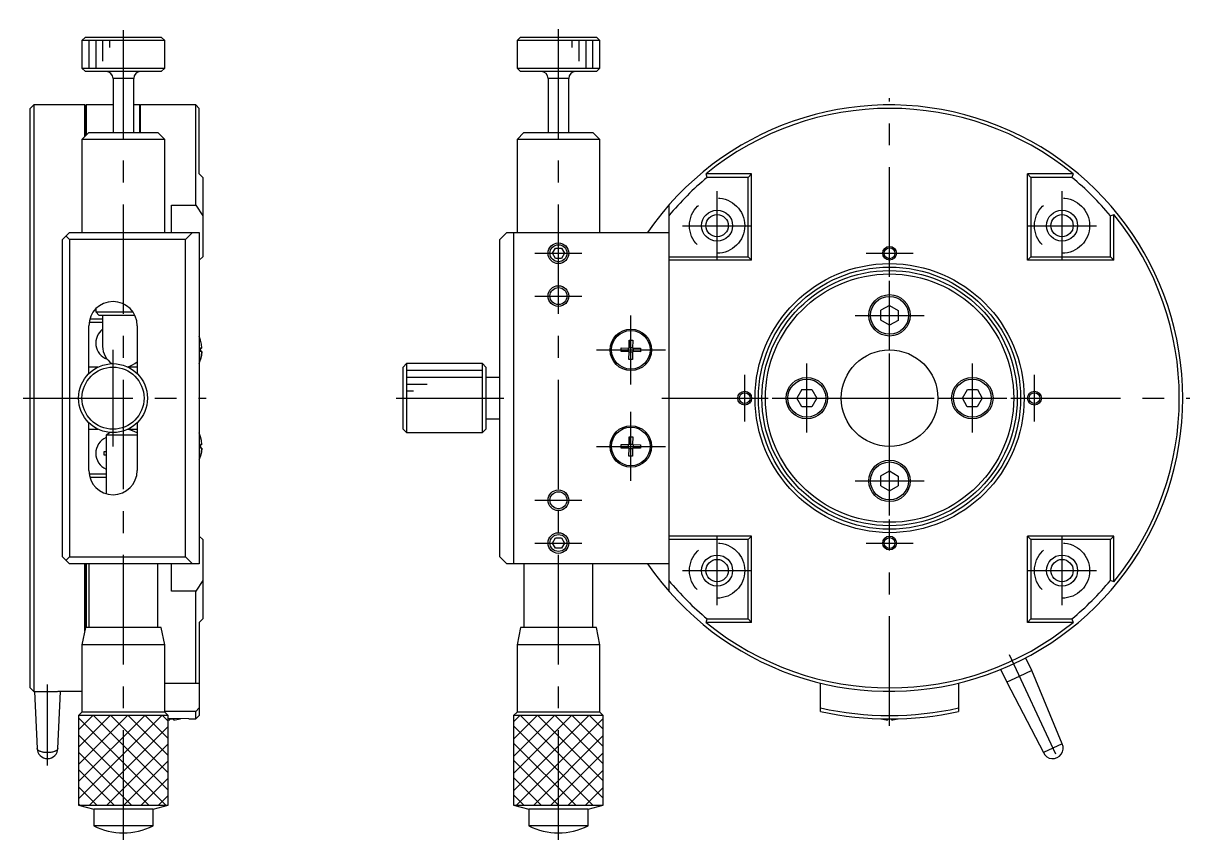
# Model space of a CAD drawing. Extents: x -1 to 365, y -8 to 237.
# Drawn here: x 196.2 to 365.3, y 65.5 to 183.8 of the extents above; entities that cross this region are included whole.
import ezdxf

# ---------------------------------------------------------------- set-up
doc = ezdxf.new("R2010")
doc.units = 0
doc.header["$LTSCALE"] = 0.5
doc.linetypes.add('CENTER', pattern=[50.8, 31.75, -6.35, 6.35, -6.35])
doc.linetypes.add('DASHED', pattern=[19.05, 12.7, -6.35])
for name, color, linetype in [('MSM_CENTER', 1, 'CENTER'), ('MSM_CONTINUOUS', 7, 'CONTINUOUS'), ('MSM_DASHED', 4, 'DASHED'), ('MSM_NARROW', 5, 'CONTINUOUS')]:
    doc.layers.add(name, color=color, linetype=linetype)

msp = doc.modelspace()

# ---------------------------------------------------------------- linework, layer by layer
at = {"layer": 'MSM_CENTER'}
for p, q in [((210.733641, 65.501822), (210.733641, 182.831829)), ((273.79373, 65.501822), (273.79373, 183.831829)), ((321.79373, 147.101829), (321.79373, 173.001829)), ((296.793731, 149.501829), (296.793729, 159.501832)), ((346.793731, 149.501829), (346.793729, 159.501832)), ((291.79373, 154.501828), (301.793732, 154.50183)), ((341.79373, 154.501828), (351.793732, 154.50183)), ((270.39373, 150.501829), (277.19373, 150.501829)), ((318.39373, 150.501829), (325.19373, 150.501829)), ((321.793731, 136.501829), (321.793729, 146.501832)), ((270.39373, 144.301829), (277.19373, 144.301829)), ((284.293731, 131.501829), (284.293729, 141.501832)), ((316.79373, 141.501828), (326.793732, 141.50183)), ((321.79373, 120.101829), (321.79373, 138.901829)), ((209.233641, 122.501829), (209.233641, 136.501829)), ((279.29373, 136.501828), (289.293732, 136.50183)), ((309.793731, 124.501829), (309.793729, 134.501832)), ((333.793731, 124.501829), (333.793729, 134.501832)), ((300.79373, 126.101829), (300.79373, 132.901829)), ((342.79373, 126.101829), (342.79373, 132.901829)), ((196.233641, 129.501829), (222.733641, 129.501829)), ((250.290526, 129.501829), (265.890526, 129.501829)), ((288.79373, 129.501829), (304.19373, 129.501829)), ((304.79373, 129.501828), (314.793732, 129.50183)), ((312.39373, 129.501829), (331.19373, 129.501829)), ((328.79373, 129.501828), (338.793732, 129.50183)), ((339.39373, 129.501829), (365.29373, 129.501829)), ((284.293731, 117.501829), (284.293729, 127.501832)), ((279.29373, 122.501828), (289.293732, 122.50183)), ((321.793731, 112.501829), (321.793729, 122.501832)), ((316.79373, 117.501828), (326.793732, 117.50183)), ((270.39373, 114.701829), (277.19373, 114.701829)), ((321.79373, 82.001829), (321.79373, 111.901829)), ((270.39373, 108.501829), (277.19373, 108.501829)), ((296.793731, 99.501829), (296.793729, 109.501832)), ((318.39373, 108.501829), (325.19373, 108.501829)), ((346.793731, 99.501829), (346.793729, 109.501832)), ((291.79373, 104.501828), (301.793732, 104.50183)), ((341.79373, 104.501828), (351.793732, 104.50183)), ((339.121078, 92.343209), (346.516898, 76.482824)), ((199.733641, 76.248593), (199.733641, 88.001829))]:
    msp.add_line(p, q, dxfattribs=at)
at = {"layer": 'MSM_CONTINUOUS'}
for p, q in [((205.233641, 181.831829), (204.733641, 181.331829)), ((216.733641, 181.331829), (204.733641, 181.331829)), ((204.733641, 181.331829), (204.733641, 177.331829)), ((205.233641, 181.831829), (216.233641, 181.831829)), ((216.733641, 181.331829), (216.233641, 181.831829)), ((216.733641, 177.331829), (216.733641, 181.331829)), ((268.29373, 181.831829), (267.79373, 181.331829)), ((279.79373, 181.331829), (267.79373, 181.331829)), ((267.79373, 181.331829), (267.79373, 177.331829)), ((268.29373, 181.831829), (279.29373, 181.831829)), ((279.79373, 181.331829), (279.29373, 181.831829)), ((279.79373, 177.331829), (279.79373, 181.331829)), ((204.733641, 177.331829), (216.733641, 177.331829)), ((204.733641, 177.331829), (205.233641, 176.831829)), ((216.233641, 176.831829), (205.233641, 176.831829)), ((212.233646, 175.831829), (209.233636, 175.831829)), ((209.233641, 175.831829), (209.233641, 168.001829)), ((212.233641, 168.001829), (212.233641, 175.831829)), ((216.233641, 176.831829), (216.733641, 177.331829)), ((267.79373, 177.331829), (279.79373, 177.331829)), ((267.79373, 177.331829), (268.29373, 176.831829)), ((279.29373, 176.831829), (268.29373, 176.831829)), ((275.293735, 175.831829), (272.293725, 175.831829)), ((272.29373, 175.831829), (272.29373, 168.001848)), ((275.29373, 168.001848), (275.29373, 175.831829)), ((279.29373, 176.831829), (279.79373, 177.331829)), ((197.733641, 172.001829), (197.233641, 171.501829)), ((197.233641, 87.501829), (197.233641, 171.501829)), ((197.733641, 172.001829), (197.733641, 87.001829)), ((205.133641, 172.001829), (197.733641, 172.001829)), ((205.233641, 171.901829), (205.133641, 172.001829)), ((205.133641, 167.401829), (205.133641, 172.001829)), ((205.333641, 172.001829), (205.233641, 171.901829)), ((205.233641, 171.901829), (205.233641, 167.501829)), ((205.333641, 172.001829), (205.333641, 167.601829)), ((209.233641, 172.001829), (205.333641, 172.001829)), ((213.133641, 172.001829), (212.233641, 172.001829)), ((213.133641, 168.001829), (213.133641, 172.001829)), ((213.233641, 171.901829), (213.133641, 172.001829)), ((221.233641, 172.001829), (213.233641, 172.001829)), ((213.233641, 168.001829), (213.233641, 172.001829)), ((221.233641, 157.470561), (221.233641, 172.001829)), ((221.733641, 171.501829), (221.233641, 172.001829)), ((221.733641, 162.001829), (221.733641, 171.501829)), ((205.733641, 168.001829), (204.733641, 167.001829)), ((205.733641, 168.001829), (215.733641, 168.001829)), ((216.733641, 167.001829), (215.733641, 168.001829)), ((268.79373, 168.001829), (267.79373, 167.001829)), ((268.79373, 168.001829), (278.79373, 168.001829)), ((279.79373, 167.001829), (278.79373, 168.001829)), ((216.733641, 167.001829), (204.733641, 167.001829)), ((204.733641, 167.001829), (204.733641, 153.501829)), ((216.733641, 153.501829), (216.733641, 167.001829)), ((279.79373, 167.001829), (267.79373, 167.001829)), ((267.79373, 167.001829), (267.79373, 153.501829)), ((279.79373, 153.501829), (279.79373, 167.001829)), ((222.233641, 161.501829), (221.733641, 162.001829)), ((222.233641, 161.501829), (222.233641, 150.001829)), ((295.369309, 161.501829), (295.190159, 162.001829)), ((301.79373, 162.001829), (295.190159, 162.001829)), ((301.29373, 161.501829), (295.369309, 161.501829)), ((301.29373, 161.501829), (301.79373, 162.001829)), ((301.29373, 150.001829), (301.29373, 161.501829)), ((301.79373, 149.501829), (301.79373, 162.001829)), ((342.29373, 161.501829), (341.79373, 162.001829)), ((348.397301, 162.001829), (341.79373, 162.001829)), ((341.79373, 149.501829), (341.79373, 162.001829)), ((348.21815, 161.501829), (342.29373, 161.501829)), ((342.29373, 161.501829), (342.29373, 150.001829)), ((348.397301, 162.001829), (348.21815, 161.501829)), ((217.733641, 157.470561), (221.233641, 157.470561)), ((217.733641, 153.501829), (217.733641, 157.470561)), ((221.233641, 157.470561), (222.233641, 155.926249)), ((289.79373, 157.470561), (289.79373, 101.533096)), ((353.79373, 155.926249), (354.29373, 156.1054)), ((353.79373, 150.001829), (353.79373, 155.926249)), ((354.29373, 149.501829), (354.29373, 156.1054)), ((201.933641, 152.501829), (202.933641, 153.501829)), ((201.933641, 106.501829), (201.933641, 152.501829)), ((202.433641, 153.001829), (202.933641, 152.501829)), ((202.933641, 153.501829), (221.733641, 153.501829)), ((219.733641, 152.501829), (202.933641, 152.501829)), ((202.933641, 152.501829), (202.933641, 106.501829)), ((219.733641, 152.501829), (220.733641, 153.501829)), ((219.733641, 106.501829), (219.733641, 152.501829)), ((221.733641, 153.501829), (221.733641, 105.501829)), ((265.29373, 152.501829), (266.29373, 153.501829)), ((265.29373, 106.501829), (265.29373, 152.501829)), ((266.29373, 153.501829), (289.79373, 153.501829)), ((267.29373, 153.501829), (267.29373, 105.501829)), ((272.927704, 150.501829), (273.360717, 151.251829)), ((273.360717, 149.751829), (272.927704, 150.501829)), ((273.360717, 151.251829), (274.226742, 151.251829)), ((274.226742, 151.251829), (274.659755, 150.501829)), ((274.659755, 150.501829), (274.226742, 149.751829)), ((221.733641, 149.501829), (222.233641, 150.001829)), ((274.226742, 149.751829), (273.360717, 149.751829)), ((289.79373, 150.001829), (301.29373, 150.001829)), ((301.79373, 149.501829), (289.79373, 149.501829)), ((301.29373, 150.001829), (301.79373, 149.501829)), ((342.29373, 150.001829), (341.79373, 149.501829)), ((354.29373, 149.501829), (341.79373, 149.501829)), ((342.29373, 150.001829), (353.79373, 150.001829)), ((353.79373, 150.001829), (354.29373, 149.501829)), ((206.733641, 142.451318), (206.733641, 142.001829)), ((320.537245, 140.791491), (320.550317, 142.234808)), ((321.806802, 142.945145), (320.550317, 142.234808)), ((321.806802, 142.945145), (323.050214, 142.212166)), ((323.050214, 142.212166), (323.037142, 140.76885)), ((205.76954, 140.501829), (207.733641, 140.501829)), ((205.879539, 141.001829), (207.733641, 141.001829)), ((206.733641, 142.001829), (212.105923, 142.001829)), ((206.733641, 142.001829), (207.233641, 141.501829)), ((212.395919, 141.501829), (207.233641, 141.501829)), ((207.733641, 141.501829), (207.733641, 137.001829)), ((321.780658, 140.058512), (320.537245, 140.791491)), ((323.037142, 140.76885), (321.780658, 140.058512)), ((205.733641, 133.072543), (205.733641, 140.001829)), ((212.733641, 140.001829), (212.733641, 133.072543)), ((221.933, 137.904027), (221.926846, 137.898556)), ((221.926846, 137.903265), (221.933, 137.904027)), ((222.056534, 137.339327), (221.926846, 137.903265)), ((222.120103, 136.764173), (222.056534, 137.339327)), ((284.036095, 136.764173), (284.046412, 137.903265)), ((284.046412, 137.903265), (284.036724, 136.833612)), ((284.046412, 137.903265), (284.56639, 137.898556)), ((284.56639, 137.898556), (284.556074, 136.759463)), ((221.926846, 136.254511), (221.926846, 136.774489)), ((221.926846, 136.774489), (222.056534, 136.769382)), ((222.056534, 136.754254), (221.926846, 136.749146)), ((221.933, 136.501829), (221.926846, 136.229168)), ((222.056534, 136.249403), (221.926846, 136.254511)), ((221.926846, 135.105102), (222.056534, 135.669039)), ((222.056534, 135.66433), (221.926846, 135.100392)), ((222.120103, 136.764173), (221.927326, 136.764173)), ((222.120103, 136.759463), (221.927539, 136.759463)), ((222.056534, 136.769382), (222.120103, 136.764173)), ((222.120103, 136.759463), (222.056534, 136.754254)), ((222.120103, 136.244194), (222.056534, 136.249403)), ((222.056534, 135.669039), (222.120103, 136.244194)), ((222.120103, 136.239485), (222.056534, 135.66433)), ((222.120103, 136.239485), (222.119855, 136.239485)), ((282.892293, 136.254511), (282.897003, 136.774489)), ((284.031386, 136.244194), (282.892293, 136.254511)), ((282.897003, 136.774489), (284.036095, 136.764173)), ((283.961947, 136.244823), (283.966656, 136.764802)), ((284.021069, 135.105102), (284.031386, 136.244194)), ((284.021069, 135.105102), (284.030757, 136.174755)), ((284.030757, 136.174755), (284.031386, 136.244194)), ((284.550735, 136.170046), (284.030757, 136.174755)), ((284.036095, 136.764173), (284.036724, 136.833612)), ((284.036724, 136.833612), (284.556703, 136.828902)), ((284.551364, 136.239485), (284.541048, 135.100392)), ((285.690457, 136.229168), (284.551364, 136.239485)), ((284.556074, 136.759463), (285.695166, 136.749146)), ((284.625513, 136.758834), (284.620803, 136.238856)), ((285.695166, 136.749146), (285.690457, 136.229168)), ((207.054192, 134.001829), (205.733641, 134.001829)), ((212.733641, 134.001829), (211.413091, 134.001829)), ((221.933, 135.099631), (221.926846, 135.105102)), ((251.790526, 134.501829), (251.290526, 134.001829)), ((251.290526, 125.001829), (251.290526, 134.001829)), ((251.790526, 134.501829), (251.790526, 124.501829)), ((262.790526, 134.501829), (251.790526, 134.501829)), ((262.790526, 124.501829), (262.790526, 134.501829)), ((263.290526, 134.001829), (262.790526, 134.501829)), ((263.290526, 134.001829), (263.290526, 125.001829)), ((284.541048, 135.100392), (284.021069, 135.105102)), ((265.29373, 132.501829), (263.290526, 132.501829)), ((309.083392, 130.758313), (308.350413, 129.514901)), ((309.083392, 130.758313), (310.526709, 130.745241)), ((310.526709, 130.745241), (311.237046, 129.488757)), ((332.350413, 129.514901), (333.083392, 130.758313)), ((333.083392, 130.758313), (334.526709, 130.745241)), ((334.526709, 130.745241), (335.237046, 129.488757)), ((309.060751, 128.258416), (308.350413, 129.514901)), ((311.237046, 129.488757), (310.504067, 128.245344)), ((333.060751, 128.258416), (332.350413, 129.514901)), ((335.237046, 129.488757), (334.504067, 128.245344)), ((310.504067, 128.245344), (309.060751, 128.258416)), ((334.504067, 128.245344), (333.060751, 128.258416)), ((205.733641, 119.001829), (205.733641, 125.931114)), ((212.733641, 125.931114), (212.733641, 119.001829)), ((263.290526, 126.501829), (265.29373, 126.501829)), ((205.733641, 125.001829), (207.054192, 125.001829)), ((212.733641, 124.12432), (208.233645, 124.12432)), ((208.233645, 124.12432), (208.233645, 115.647725)), ((211.413091, 125.001829), (212.733641, 125.001829)), ((221.933, 123.904027), (221.926846, 123.898556)), ((221.926846, 123.903265), (221.933, 123.904027)), ((222.056534, 123.339327), (221.926846, 123.903265)), ((251.290526, 125.001829), (251.790526, 124.501829)), ((251.790526, 124.501829), (262.790526, 124.501829)), ((262.790526, 124.501829), (263.290526, 125.001829)), ((284.036095, 122.764173), (284.046412, 123.903265)), ((284.046412, 123.903265), (284.036724, 122.833612)), ((284.046412, 123.903265), (284.56639, 123.898556)), ((284.56639, 123.898556), (284.556074, 122.759463)), ((207.975052, 121.241829), (207.975052, 121.761829)), ((207.975052, 121.761829), (208.190557, 121.761829)), ((221.926846, 122.254511), (221.926846, 122.774489)), ((221.926846, 122.774489), (222.056534, 122.769382)), ((222.056534, 122.754254), (221.926846, 122.749146)), ((221.933, 122.501829), (221.926846, 122.229168)), ((222.056534, 122.249403), (221.926846, 122.254511)), ((222.120103, 122.764173), (221.927326, 122.764173)), ((222.120103, 122.759463), (221.927539, 122.759463)), ((222.120103, 122.764173), (222.056534, 123.339327)), ((222.056534, 122.769382), (222.120103, 122.764173)), ((222.120103, 122.759463), (222.056534, 122.754254)), ((222.120103, 122.244194), (222.056534, 122.249403)), ((222.056534, 121.669039), (222.120103, 122.244194)), ((222.120103, 122.239485), (222.056534, 121.66433)), ((222.120103, 122.239485), (222.119855, 122.239485)), ((282.892293, 122.254511), (282.897003, 122.774489)), ((284.031386, 122.244194), (282.892293, 122.254511)), ((282.897003, 122.774489), (284.036095, 122.764173)), ((283.961947, 122.244823), (283.966656, 122.764802)), ((284.021069, 121.105102), (284.031386, 122.244194)), ((284.021069, 121.105102), (284.030757, 122.174755)), ((284.030757, 122.174755), (284.031386, 122.244194)), ((284.550735, 122.170046), (284.030757, 122.174755)), ((284.036095, 122.764173), (284.036724, 122.833612)), ((284.036724, 122.833612), (284.556703, 122.828902)), ((284.551364, 122.239485), (284.541048, 121.100392)), ((285.690457, 122.229168), (284.551364, 122.239485)), ((284.556074, 122.759463), (285.695166, 122.749146)), ((284.625513, 122.758834), (284.620803, 122.238856)), ((285.695166, 122.749146), (285.690457, 122.229168)), ((208.190557, 121.241829), (207.975052, 121.241829)), ((221.926846, 121.105102), (222.056534, 121.669039)), ((222.056534, 121.66433), (221.926846, 121.100392)), ((221.933, 121.099631), (221.926846, 121.105102)), ((284.541048, 121.100392), (284.021069, 121.105102)), ((208.233645, 118.501829), (205.76954, 118.501829)), ((320.550317, 118.234808), (321.806802, 118.945145)), ((321.806802, 118.945145), (323.050214, 118.212166)), ((208.233645, 118.001829), (205.879539, 118.001829)), ((320.537245, 116.791491), (320.550317, 118.234808)), ((320.537245, 116.791491), (321.780658, 116.058512)), ((321.780658, 116.058512), (323.037142, 116.76885)), ((323.050214, 118.212166), (323.037142, 116.76885)), ((222.233641, 109.001829), (221.733641, 109.501829)), ((222.233641, 109.001829), (222.233641, 97.501829)), ((272.927704, 108.501829), (273.360717, 109.251829)), ((273.360717, 107.751829), (272.927704, 108.501829)), ((273.360717, 109.251829), (274.226742, 109.251829)), ((274.226742, 109.251829), (274.659755, 108.501829)), ((274.659755, 108.501829), (274.226742, 107.751829)), ((301.79373, 109.501829), (289.79373, 109.501829)), ((301.29373, 109.001829), (289.79373, 109.001829)), ((301.29373, 109.001829), (301.79373, 109.501829)), ((301.29373, 97.501829), (301.29373, 109.001829)), ((301.79373, 97.001829), (301.79373, 109.501829)), ((341.79373, 97.001829), (341.79373, 109.501829)), ((342.29373, 109.001829), (341.79373, 109.501829)), ((354.29373, 109.501829), (341.79373, 109.501829)), ((342.29373, 109.001829), (342.29373, 97.501829)), ((353.79373, 109.001829), (342.29373, 109.001829)), ((353.79373, 109.001829), (354.29373, 109.501829)), ((353.79373, 103.077408), (353.79373, 109.001829)), ((354.29373, 102.898257), (354.29373, 109.501829)), ((274.226742, 107.751829), (273.360717, 107.751829)), ((202.933641, 105.501829), (201.933641, 106.501829)), ((202.933641, 106.501829), (202.433641, 106.001829)), ((202.933641, 106.501829), (219.733641, 106.501829)), ((221.733641, 105.501829), (202.933641, 105.501829)), ((205.133641, 95.751813), (205.133641, 105.501829)), ((205.233641, 105.536279), (205.233641, 96.251829)), ((205.333641, 105.501829), (205.333641, 96.251829)), ((205.733641, 105.501829), (205.733641, 96.251829)), ((215.733641, 96.251829), (215.733641, 105.501829)), ((217.733641, 101.533096), (217.733641, 105.501829)), ((220.733641, 105.501829), (219.733641, 106.501829)), ((266.29373, 105.501829), (265.29373, 106.501829)), ((289.79373, 105.501829), (266.29373, 105.501829)), ((268.79373, 105.501829), (268.79373, 96.251829)), ((278.79373, 96.251829), (278.79373, 105.501829)), ((221.233641, 101.533096), (217.733641, 101.533096)), ((222.233641, 103.077408), (221.233641, 101.533096)), ((221.233641, 88.195049), (221.233641, 101.533096)), ((354.29373, 102.898257), (353.79373, 103.077408)), ((221.733641, 97.001829), (222.233641, 97.501829)), ((221.733641, 97.001829), (221.733641, 83.501829)), ((295.190159, 97.001829), (295.369309, 97.501829)), ((301.79373, 97.001829), (295.190159, 97.001829)), ((295.369309, 97.501829), (301.29373, 97.501829)), ((301.29373, 97.501829), (301.79373, 97.001829)), ((342.29373, 97.501829), (341.79373, 97.001829)), ((348.397301, 97.001829), (341.79373, 97.001829)), ((342.29373, 97.501829), (348.21815, 97.501829)), ((348.21815, 97.501829), (348.397301, 97.001829)), ((205.233644, 96.251829), (204.733645, 93.75183)), ((216.233638, 96.251829), (205.233644, 96.251829)), ((216.733637, 93.75183), (216.233638, 96.251829)), ((268.293733, 96.251829), (267.793734, 93.75183)), ((279.293727, 96.251829), (268.293733, 96.251829)), ((279.793726, 93.75183), (279.293727, 96.251829)), ((204.733645, 93.75183), (204.733645, 84.001825)), ((216.733637, 93.75183), (204.733645, 93.75183)), ((216.733637, 84.001825), (216.733637, 93.75183)), ((279.793726, 93.75183), (267.793734, 93.75183)), ((267.793734, 93.75183), (267.793734, 84.001825)), ((279.793726, 84.001825), (279.793726, 93.75183)), ((342.412858, 90.016369), (341.567621, 91.828984)), ((337.94239, 90.138511), (338.787627, 88.325896)), ((342.412858, 90.016369), (340.600242, 89.171132)), ((346.819814, 79.38252), (342.412858, 90.016369)), ((216.733637, 88.195049), (221.733641, 88.195049)), ((311.79373, 84.089826), (311.79373, 88.195049)), ((331.79373, 88.195049), (331.79373, 84.089826)), ((340.600242, 89.171132), (338.787627, 88.325896)), ((338.787627, 88.325896), (344.100891, 78.114665)), ((197.233641, 87.501829), (197.733641, 87.001829)), ((197.733641, 87.001829), (201.183631, 87.001829)), ((197.837319, 87.001829), (198.23395, 78.73574)), ((201.233333, 78.73574), (201.629963, 87.001829)), ((204.733645, 87.001829), (201.233641, 87.001829)), ((221.233641, 84.089826), (221.733641, 84.60194)), ((204.733645, 84.001825), (204.233642, 83.501823)), ((217.23364, 83.501823), (204.233642, 83.501823)), ((204.233642, 83.501823), (204.233642, 70.501822)), ((216.733637, 84.001825), (204.733645, 84.001825)), ((221.233641, 84.089826), (216.733637, 84.089826)), ((217.23364, 83.501823), (216.733637, 84.001825)), ((220.233641, 83.001829), (217.233613, 83.066389)), ((217.23364, 70.501822), (217.23364, 83.501823)), ((217.473641, 83.039248), (217.993641, 83.039248)), ((217.473641, 82.866876), (217.473641, 83.039248)), ((217.993641, 83.039248), (217.993641, 82.866876)), ((218.992231, 83.039248), (218.995574, 83.032393)), ((220.23331, 83.001829), (221.233641, 83.001829)), ((221.233641, 83.001829), (221.233641, 84.089826)), ((221.233641, 83.001829), (221.733641, 83.501829)), ((267.793734, 84.001825), (267.293731, 83.501823)), ((280.293729, 83.501823), (267.293731, 83.501823)), ((267.293731, 83.501823), (267.293731, 70.501822)), ((279.793726, 84.001825), (267.793734, 84.001825)), ((280.293729, 83.501823), (279.793726, 84.001825)), ((280.293729, 70.501822), (280.293729, 83.501823)), ((321.53373, 82.866876), (321.53373, 83.002555)), ((322.05373, 83.002555), (322.05373, 82.866876)), ((198.242126, 78.68126), (198.23395, 78.73574)), ((198.261364, 78.627279), (198.242126, 78.68126)), ((198.291519, 78.574198), (198.261364, 78.627279)), ((198.332368, 78.52241), (198.291519, 78.574198)), ((198.383608, 78.472299), (198.332368, 78.52241)), ((198.444859, 78.424237), (198.383608, 78.472299)), ((198.515668, 78.378581), (198.444859, 78.424237)), ((198.595508, 78.335668), (198.515668, 78.378581)), ((198.683788, 78.295817), (198.595508, 78.335668)), ((198.779853, 78.259324), (198.683788, 78.295817)), ((198.882992, 78.226459), (198.779853, 78.259324)), ((198.992438, 78.197466), (198.882992, 78.226459)), ((199.10738, 78.172559), (198.992438, 78.197466)), ((199.226967, 78.151925), (199.10738, 78.172559)), ((199.350311, 78.135715), (199.226967, 78.151925)), ((199.476498, 78.124049), (199.350311, 78.135715)), ((199.604591, 78.117016), (199.476498, 78.124049)), ((199.733641, 78.114665), (199.604591, 78.117016)), ((199.862692, 78.117016), (199.733641, 78.114665)), ((199.990785, 78.124049), (199.862692, 78.117016)), ((200.116971, 78.135715), (199.990785, 78.124049)), ((200.240315, 78.151925), (200.116971, 78.135715)), ((200.359902, 78.172559), (200.240315, 78.151925)), ((200.474845, 78.197466), (200.359902, 78.172559)), ((200.584291, 78.226459), (200.474845, 78.197466)), ((200.687429, 78.259324), (200.584291, 78.226459)), ((200.783494, 78.295817), (200.687429, 78.259324)), ((200.871774, 78.335668), (200.783494, 78.295817)), ((200.951615, 78.378581), (200.871774, 78.335668)), ((201.022423, 78.424237), (200.951615, 78.378581)), ((201.083675, 78.472299), (201.022423, 78.424237)), ((201.134915, 78.52241), (201.083675, 78.472299)), ((201.175764, 78.574198), (201.134915, 78.52241)), ((201.205919, 78.627279), (201.175764, 78.574198)), ((201.225156, 78.68126), (201.205919, 78.627279)), ((201.233333, 78.73574), (201.225156, 78.68126)), ((345.460352, 78.748593), (344.100891, 78.114665)), ((346.819814, 79.38252), (345.460352, 78.748593)), ((204.233642, 70.501822), (206.433641, 69.912334)), ((204.233642, 70.501822), (217.23364, 70.501822)), ((206.433641, 69.912334), (206.433641, 67.501823)), ((215.033641, 69.912334), (206.433641, 69.912334)), ((215.033641, 69.912334), (217.23364, 70.501822)), ((215.033641, 67.501823), (215.033641, 69.912334)), ((267.293731, 70.501822), (269.49373, 69.912334)), ((267.293731, 70.501822), (280.293729, 70.501822)), ((278.09373, 69.912334), (269.49373, 69.912334)), ((269.49373, 69.912334), (269.49373, 67.501823)), ((278.09373, 69.912334), (280.293729, 70.501822)), ((278.09373, 67.501823), (278.09373, 69.912334)), ((215.033641, 67.501823), (206.433641, 67.501823)), ((278.09373, 67.501823), (269.49373, 67.501823))]:
    msp.add_line(p, q, dxfattribs=at)
for centre, radius in [((296.79373, 154.501829), 2.25), ((296.79373, 154.501829), 1.621), ((346.79373, 154.501829), 2.25), ((346.79373, 154.501829), 1.621), ((273.79373, 150.501829), 1.2295), ((321.79373, 150.501829), 0.7835), ((321.79373, 129.501829), 19.5), ((321.79373, 129.501829), 19), ((321.79373, 129.501829), 18.5), ((321.79373, 129.501829), 18), ((273.79373, 144.301829), 1.2295), ((321.79373, 141.501829), 3), ((321.79373, 141.501829), 2.75), ((284.29373, 136.501829), 3), ((284.29373, 136.501829), 2.8), ((321.79373, 129.501829), 7), ((209.233641, 129.501829), 5), ((209.233641, 129.501829), 4.5), ((309.79373, 129.501829), 3), ((309.79373, 129.501829), 2.75), ((333.79373, 129.501829), 3), ((333.79373, 129.501829), 2.75), ((300.79373, 129.501829), 0.7835), ((342.79373, 129.501829), 0.7835), ((284.29373, 122.501829), 3), ((284.29373, 122.501829), 2.8), ((321.79373, 117.501829), 3), ((321.79373, 117.501829), 2.75), ((273.79373, 114.701829), 1.2295), ((273.79373, 108.501829), 1.2295), ((321.79373, 108.501829), 0.7835), ((296.79373, 104.501829), 2.25), ((346.79373, 104.501829), 2.25), ((296.79373, 104.501829), 1.621), ((346.79373, 104.501829), 1.621)]:
    msp.add_circle(centre, radius, dxfattribs=at)
for centre, radius, start, end in [((208.233641, 175.831829), 1, 0, 90), ((213.233641, 175.831829), 1, 90, 180), ((271.29373, 175.831829), 1, 0, 90), ((276.29373, 175.831829), 1, 90, 180), ((321.79373, 129.501829), 42.5, 214.38187, 145.61812276), ((321.79373, 129.501829), 42, 50.697224, 129.302776), ((321.79373, 129.501829), 41.5, 129.548639, 140.451362), ((321.79373, 129.501829), 41.5, 39.548639, 50.451362), ((321.79373, 129.501829), 42, 320.697224, 39.302776), ((209.233641, 140.001829), 3.5, 0, 180), ((209.233641, 137.501829), 2.5, 126.869898, 249.752897), ((210.733641, 137.001829), 3, 180, 236.525485), ((217.133641, 136.501829), 5, 16.286444, 23.073918), ((210.733641, 137.001829), 3, 280.85465, 311.810315), ((217.133641, 136.501829), 5, 336.926082, 343.713556), ((209.233641, 121.501829), 2.5, 113.578078, 246.421922), ((210.733641, 121.001824), 3.999997, 118.461752, 128.682189), ((210.733641, 121.001824), 3.999997, 59.999972, 81.554197), ((217.133641, 122.501829), 5, 16.286444, 23.073918), ((217.133641, 122.501829), 5, 336.926082, 343.713556), ((209.233641, 119.001829), 3.5, 180, 0), ((321.79373, 129.501829), 41.5, 219.548639, 230.451362), ((321.79373, 129.501829), 41.5, 309.548639, 320.451362), ((321.79373, 129.501829), 42, 230.697224, 309.302776), ((321.79373, 129.501829), 46, 257.444142, 282.555858), ((217.733641, 87.351829), 4.492483, 263.609898, 266.682184), ((217.733641, 87.351829), 4.492483, 273.317816, 286.26943), ((321.79373, 129.501829), 46.5, 257.581318, 282.418682), ((321.79373, 87.351829), 4.492483, 254.787103, 266.682184), ((321.79373, 87.351829), 4.492483, 273.317816, 285.212897), ((199.733641, 78.748593), 1.5, 180, 0), ((345.460352, 78.748593), 1.5, 205, 25.00002176), ((210.733641, 76.246823), 9.745001, 243.816209, 296.183791), ((273.793732, 76.246823), 9.745001, 243.816202, 296.183785)]:
    msp.add_arc(centre, radius, start, end, dxfattribs=at)
at = {"layer": 'MSM_DASHED'}
for centre in [(296.79373, 154.501829), (346.79373, 154.501829), (296.79373, 104.501829), (346.79373, 104.501829)]:
    msp.add_circle(centre, 4, dxfattribs=at)
at = {"layer": 'MSM_NARROW'}
for p, q in [((205.733641, 181.331829), (205.733641, 177.331829)), ((206.733641, 181.331829), (206.733641, 177.331829)), ((207.733641, 181.331829), (207.733641, 178.331829)), ((208.733641, 181.331829), (208.733641, 180.331829)), ((275.79373, 180.331829), (275.79373, 181.331829)), ((276.79373, 178.331829), (276.79373, 181.331829)), ((277.79373, 177.331829), (277.79373, 181.331829)), ((278.79373, 177.331829), (278.79373, 181.331829)), ((262.790526, 133.501829), (251.790526, 133.501829)), ((262.790526, 132.501829), (251.790526, 132.501829)), ((254.790526, 131.501829), (251.790526, 131.501829)), ((252.790526, 130.501829), (251.790526, 130.501829)), ((204.233642, 81.412748), (206.322716, 83.501823)), ((204.233642, 78.912748), (208.822716, 83.501823)), ((204.233642, 76.412748), (211.322716, 83.501823)), ((204.233642, 73.912748), (213.822716, 83.501823)), ((204.233642, 71.412748), (216.322716, 83.501823)), ((204.233642, 83.180406), (216.912226, 70.501822)), ((206.412225, 83.501823), (217.23364, 72.680408)), ((208.912225, 83.501823), (217.23364, 75.180408)), ((211.412225, 83.501823), (217.23364, 77.680408)), ((213.912225, 83.501823), (217.23364, 80.180408)), ((216.412225, 83.501823), (217.23364, 82.680408)), ((267.293731, 82.581323), (268.21423, 83.501823)), ((267.293731, 80.081323), (270.71423, 83.501823)), ((267.293731, 77.581323), (273.21423, 83.501823)), ((267.293731, 75.081323), (275.71423, 83.501823)), ((267.293731, 72.581323), (278.21423, 83.501823)), ((267.714229, 70.501822), (280.293729, 83.081321)), ((268.303739, 83.501823), (280.293729, 71.511833)), ((270.803739, 83.501823), (280.293729, 74.011833)), ((273.303739, 83.501823), (280.293729, 76.511833)), ((275.803739, 83.501823), (280.293729, 79.011833)), ((278.303739, 83.501823), (280.293729, 81.511833)), ((205.822715, 70.501822), (217.23364, 81.912746)), ((267.293731, 82.011831), (278.80374, 70.501822)), ((204.233642, 80.680406), (214.412226, 70.501822)), ((267.293731, 79.511831), (276.30374, 70.501822)), ((270.214229, 70.501822), (280.293729, 80.581321)), ((204.233642, 78.180406), (211.912226, 70.501822)), ((208.322715, 70.501822), (217.23364, 79.412746)), ((272.714229, 70.501822), (280.293729, 78.081321)), ((210.822715, 70.501822), (217.23364, 76.912746)), ((267.293731, 77.011831), (273.80374, 70.501822)), ((204.233642, 75.680406), (209.412226, 70.501822)), ((213.322715, 70.501822), (217.23364, 74.412746)), ((267.293731, 74.511831), (271.30374, 70.501822)), ((275.214229, 70.501822), (280.293729, 75.581321)), ((204.233642, 73.180406), (206.912226, 70.501822)), ((277.714229, 70.501822), (280.293729, 73.081321)), ((215.822715, 70.501822), (217.23364, 71.912746)), ((267.293731, 72.011831), (268.80374, 70.501822)), ((204.233642, 70.680406), (204.412226, 70.501822)), ((280.214229, 70.501822), (280.293729, 70.581321))]:
    msp.add_line(p, q, dxfattribs=at)
for centre, radius in [((273.79373, 150.501829), 1.5), ((321.79373, 150.501829), 1), ((273.79373, 144.301829), 1.5), ((300.79373, 129.501829), 1), ((342.79373, 129.501829), 1), ((273.79373, 114.701829), 1.5), ((273.79373, 108.501829), 1.5), ((321.79373, 108.501829), 1)]:
    msp.add_circle(centre, radius, dxfattribs=at)

doc.saveas('drawing.dxf')
